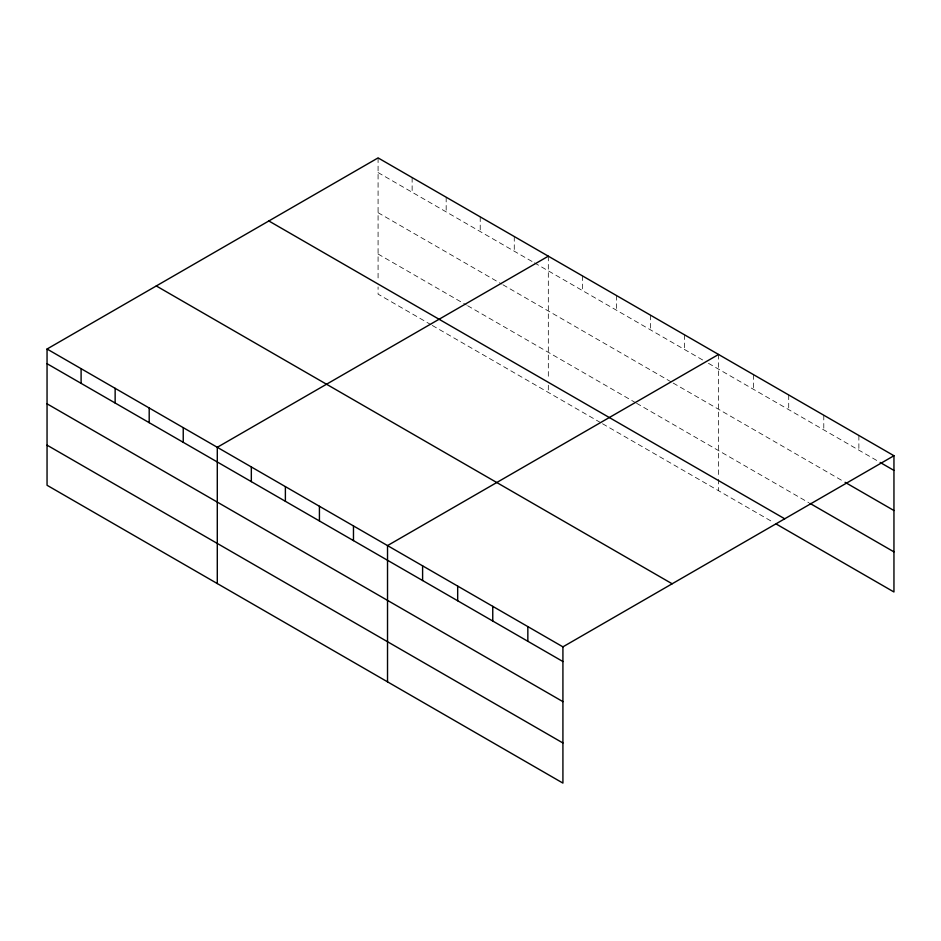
<?xml version="1.0" encoding="UTF-8"?>
<svg xmlns="http://www.w3.org/2000/svg" width="941" height="941" viewBox="0 0 941 941"><rect width="100%" height="100%" fill="white"/><g stroke="black" fill="none" stroke-linecap="round" stroke-linejoin="round"><path stroke-width="0.71" stroke-dasharray="4.71 3.53" d="M378.082 172.579L533.182 262.127M534.453 262.857L703.421 360.415M708.467 363.32L878.918 461.725M378.082 212.701L501.659 284.041M502.929 284.77L671.898 382.328M673.156 383.058L843.842 481.592M378.082 254.035L466.36 304.99M467.618 305.719L635.328 402.548M636.587 403.277L808.754 502.682M431.049 324.727L378.082 294.145L378.082 286.981M432.307 325.457L601.287 423.015M602.546 423.744L773.678 522.549M858.874 435.483L858.874 450.163M823.787 415.228L823.787 429.908M788.711 394.973L788.711 409.653M753.635 374.718L753.635 389.398M718.559 354.463L718.559 477.828M718.559 479.251L718.559 490.72M684.507 334.808L684.507 349.487M650.466 315.153L650.466 329.832M616.414 295.498L616.414 310.177M582.361 275.842L582.361 290.522M548.321 256.187L548.321 379.541M548.321 385.269L548.321 392.432M514.268 236.52L514.268 251.212M480.228 216.865L480.228 231.545M446.175 197.21L446.175 211.89M412.134 177.555L412.134 192.235M378.082 157.9L378.082 281.253"/><path stroke-width="1.41" d="M47.05 349.017L562.918 646.855L562.918 783.1L47.05 485.274L47.05 349.017L378.082 157.9L893.95 455.726L893.95 591.983L776.184 523.996M548.321 256.187L217.289 447.304L217.289 583.549M718.559 354.463L387.527 545.592L387.527 681.837M562.918 646.855L893.95 455.726M880.164 462.454L893.95 470.406M845.089 482.321L893.95 510.528M810.013 503.4L893.95 551.861M268.844 220.97L784.712 518.797M156.288 285.946L672.156 583.785M47.05 363.697L562.918 661.535M47.05 403.818L562.918 701.645M47.05 445.152L562.918 742.978M527.842 626.6L527.842 641.28M492.755 606.345L492.755 621.025M457.679 586.09L457.679 600.77M422.603 565.835L422.603 580.526M353.475 525.937L353.475 540.616M319.422 506.27L319.422 520.949M285.382 486.615L285.382 501.294M251.329 466.959L251.329 481.639M183.236 427.649L183.236 442.329M149.196 407.994L149.196 422.674M115.143 388.327L115.143 403.019M81.102 368.672L81.102 383.352"/></g></svg>
